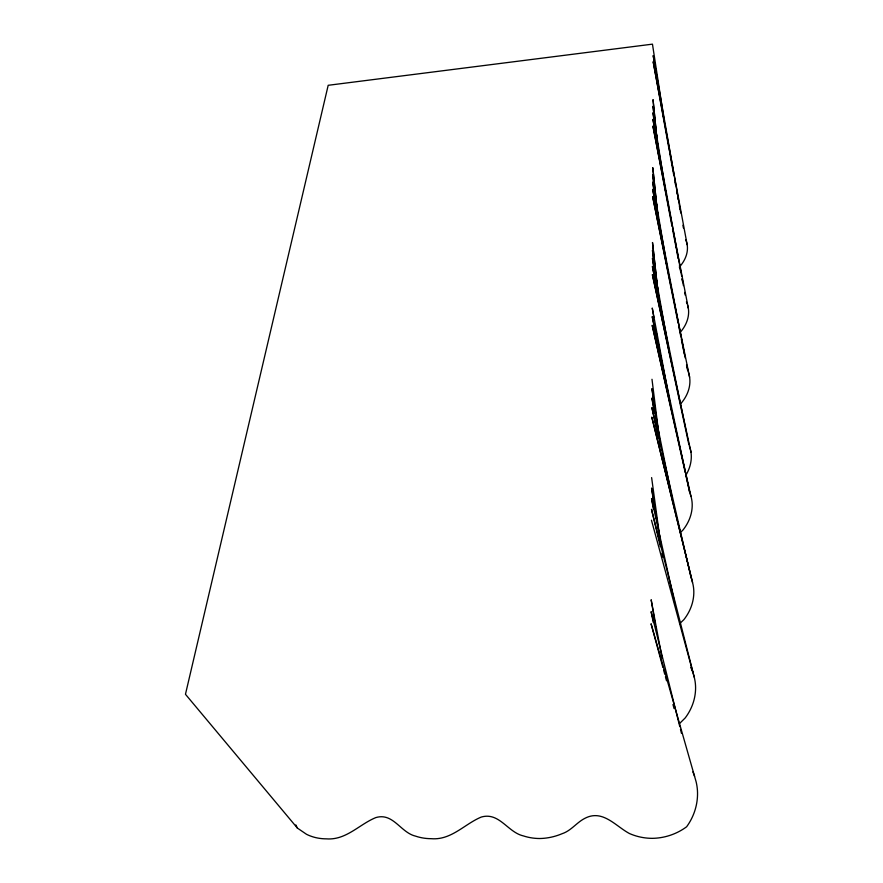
<?xml version="1.0" encoding="UTF-8"?>
<svg xmlns="http://www.w3.org/2000/svg" width="883" height="883" viewBox="0 0 883 883"><rect width="100%" height="100%" fill="white"/><g stroke="black" fill="none" stroke-linecap="round" stroke-linejoin="round"><path stroke-width="1.32" d="M679.855 723.232L685.197 717.945A56.512 51.302 -11 0 0 695.385 692.184A52.638 47.781 -10.5 0 0 694.237 677.184L651.455 520.186M679.667 623.663L683.906 619.612A53.929 46.501 -10.8 0 0 693.817 591.511A50.221 43.322 -10.4 0 0 692.537 582.493L651.842 417.295L692.537 582.493M680.793 532.118L682.736 530.308A51.567 42.351 -10.8 0 0 692.206 504.568A48.024 39.448 -10.5 0 0 690.992 496.367L652.184 325.286L685.186 472.295M664.137 120.243L652.46 44.15L328.189 85.298L185.463 694.281L297.383 828.077L306.522 834.303A54.194 45.993 -44.2 0 0 326.324 838.85C346.103 840.417 359.315 824.28 375.849 817.581C393.244 812.404 400.562 832.559 415.496 836.113A54.106 48.245 -41.2 0 0 431.169 838.684C451.301 840.406 464.624 823.916 481.334 817.04C499.37 811.863 507.681 832.338 523.376 835.903A54.282 50.629 -32.7 0 0 539.745 838.519C547.427 838.386 555.054 836.698 562.129 833.695C571.224 830.693 576.654 822.459 584.943 818.298C602.67 809.049 615.561 826.146 629.48 833.541A55.243 52.682 -7.9 0 0 652.239 838.342C664.557 838.188 676.731 834.104 686.632 826.764A59.371 56.865 -12.5 0 0 697.537 792.813A55.298 52.98 -11.2 0 0 696.113 781.764L651.069 623.762L662.912 667.471M685.683 239.79L686.433 241.743A41.501 29.073 -11.1 0 1 687.283 250.86A44.569 31.214 -11.2 0 1 679.281 267.163M686.4 301.854L687.173 303.973M687.581 370.187L686.544 364.789L688.795 373.664A44.89 34.249 -10.8 0 1 689.733 384.414A48.201 36.777 -10.9 0 1 681.069 403.343M689.292 445.794L690.131 448.332A46.799 37.362 -10.6 0 1 691.124 460.054A50.243 40.121 -10.8 0 1 685.815 475.341M690.02 493.343L690.992 496.367M660.374 546.654L651.499 509.348L694.237 677.184M663.641 670.12L664.711 674.093M665.429 676.742L666.51 680.716M672.967 704.546L674.049 708.519M679.811 726.687L651.113 611.687L653.31 622.493M680.473 729.358L681.477 733.376M661.963 553.31L662.912 557.305M691.168 578.056L651.886 407.637L658.53 438.619M685.793 474.966L689.689 492.339L652.217 316.611L657.824 345.032M674.524 602.096L651.544 498.641L653.475 509.48M690.981 452.195L652.382 274.602L688.861 444.524L652.405 266.456L657.007 290.827M659.104 441.312L660.263 446.71M662.57 457.482L663.729 462.88M689.601 377.196L652.669 196.721L678.111 323.123M678.652 325.805L680.815 336.566M681.356 339.26L684.336 354.05M671.831 496.5L651.919 398.078L654.325 413.001M659.954 355.86L660.495 358.564M688.332 308.277L652.934 126.081L671.985 226.136M685.241 358.034L652.703 189.348L656.996 213.631M672.504 228.84L676.367 249.116M676.875 251.821L678.166 258.587M679.457 265.341L680.738 272.107M682.029 278.862L682.537 281.567M658.288 297.604L659.557 304.37M687.162 244.734L653.177 61.711L669.369 150.938M670.164 403.641L652.25 308.035L653.895 317.549M662.018 657.736L651.157 599.756L655.197 624.06M681.698 276.169L652.956 119.371L657.051 143.786M682.195 278.873L683.431 285.628M684.667 292.383L685.164 295.088M669.855 153.642L673.784 175.276M675.009 182.03L675.506 184.735M676.731 191.501L677.217 194.205M677.714 196.909L678.199 199.602M679.424 206.368L679.921 209.072M669.248 351.787L652.438 258.399L654.369 272.008M657.471 216.335L658.663 223.079M659.137 225.772L659.623 228.476M680.793 213.024L653.199 55.585L658.608 89.47M682.934 225.242L683.409 227.957M656.72 333.851L657.184 336.566M658.354 343.355L659.535 350.154M666.731 264.602L652.725 182.041L654.358 194.348M657.504 146.49L658.641 153.267M659.093 155.982L659.546 158.697M661.058 544.877L651.577 488.067L654.369 507.162M655.639 626.764L656.091 629.469M664.126 181.832L652.99 112.726L654.358 123.631M664.568 184.547L664.998 187.251M665.44 189.966L665.881 192.671M658.762 433.376L651.952 388.63L653.575 400.904M659.171 436.092L659.579 438.807M654.767 509.888L655.164 512.626M655.561 515.352L655.97 518.078M654.756 274.734L655.142 277.45M651.621 477.604L660.363 541.555M657.99 291.213L652.471 250.408L655.175 273.642M658.365 293.929L658.729 296.644M654.722 197.075L655.087 199.812M653.928 403.63L654.469 407.725M654.833 410.452L655.197 413.178M655.55 415.904L655.914 418.641M656.455 422.725L656.82 425.451M657.956 215.584L652.747 174.812L655.153 196.754M654.7 126.346L655.043 129.073M651.985 379.282L658.784 433.774M657.802 145.596L653.012 106.148L655.274 128.002M655.65 277.748L655.97 280.474M657.956 291.633L652.504 242.516L657.78 290.364M655.594 200.86L656.047 204.977M657.78 215.353L652.78 167.649L657.747 215.529M655.694 132.097L655.981 134.834M657.107 140.529L653.034 99.624L657.084 140.75M657.382 143.267L657.658 145.993M657.36 143.488L657.625 146.236M690.705 667.382A56.49 51.28 -11 0 1 692.802 672.261M692.879 771.93A59.349 56.843 -12.5 0 1 694.59 776.289M297.383 828.077A58.499 50.011 -44.7 0 1 295.849 824.91M680.131 332.461A46.313 33.83 -11.1 0 0 688.453 314.922A43.124 31.501 -10.9 0 0 687.559 305.043"/></g></svg>
